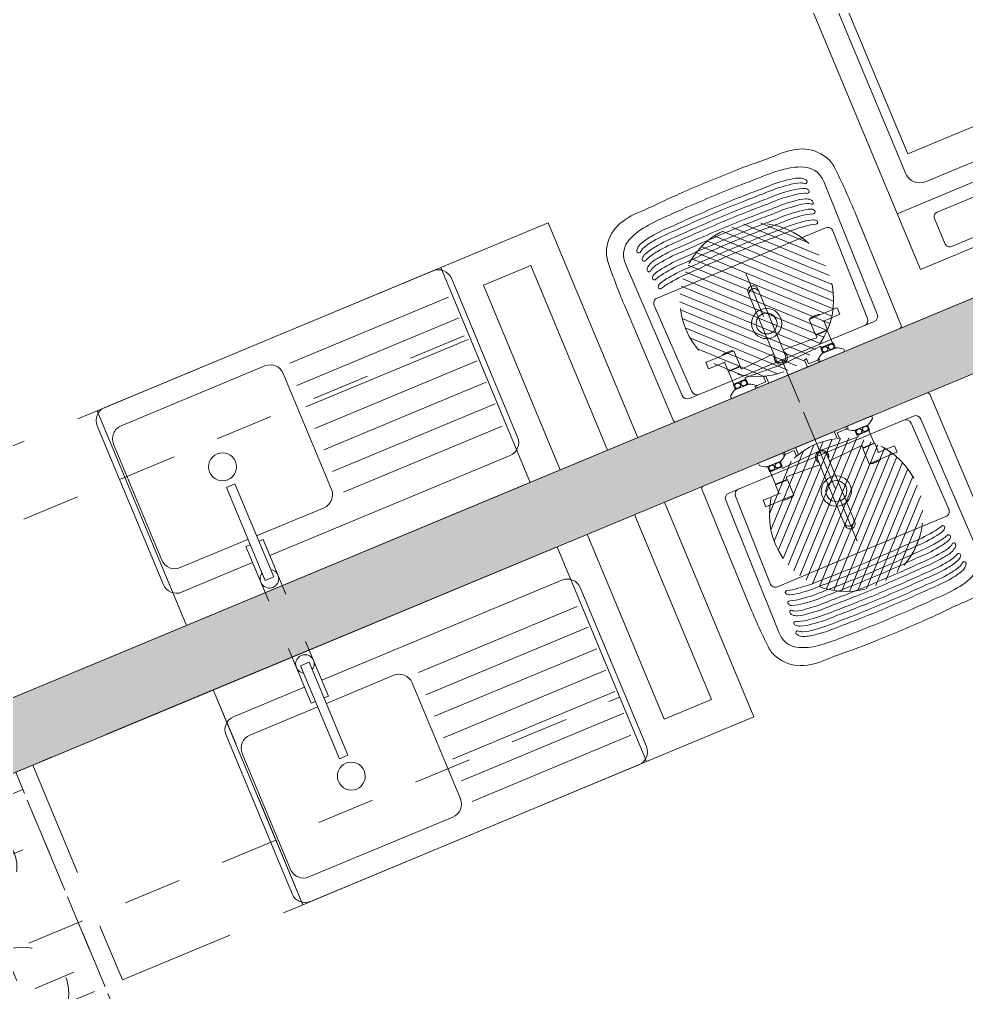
# Model space of a CAD drawing. Header units: millimetres. Extents: x 2471 to 2909, y 1327 to 1568.
# Drawn here: x 2667.12 to 2669.155, y 1420.915 to 1423.006 of the extents above; entities that cross this region are included whole.
import ezdxf

# ---------------------------------------------------------------- set-up
doc = ezdxf.new("R2010")
doc.units = ezdxf.units.MM
doc.set_wipeout_variables(frame=1)
for name, pattern in [('DASHDOT', [1, 0.5, -0.25, 0, -0.25]), ('HIDDEN', [0.375, 0.25, -0.125]), ('HIDDEN2', [0.1875, 0.125, -0.0625])]:
    doc.linetypes.add(name, pattern=pattern)
doc.layers.get('0').update_dxf_attribs({"color": 251, "lineweight": 9})
for name, color, linetype, lineweight in [('A-COCINAS-LAV', 251, 'Continuous', 13), ('A-EST HATCH', 251, 'Continuous', 13), ('A-EST PLACAS', 251, 'Continuous', 13), ('A-HATCH', 251, 'Continuous', 13), ('A-MURO BAJO', 251, 'Continuous', 13), ('A-MUROS', 251, 'Continuous', 13), ('A-PROYECCIONES', 251, 'HIDDEN', 13), ('DLP_MURO ALTO', 251, 'Continuous', 13), ('DLP_VERDE', 251, 'Continuous', 13)]:
    doc.layers.add(name, color=color, linetype=linetype, lineweight=lineweight)

# ---------------------------------------------------------------- blocks, each defined once
blk = doc.blocks.new('A$C9cc34060')
at = {"layer": 'A-EST HATCH'}
h = blk.add_hatch(color=256, dxfattribs=at)
h.dxf.hatch_style = 1
h.paths.add_polyline_path([(39.55, 0.0604), (39.55, 6.1254), (38.05, 6.1254), (38.05, 5.3754), (37.9, 5.3754), (37.9, 6.3253), (39.7, 6.3253), (39.7, 5.4503), (41.2, 5.4503), (41.2, 5.9504), (41.35, 5.9504), (41.35, 5.2503), (39.7, 5.2503), (39.7, 0.0604)])
h.paths.add_polyline_path([(18.45, 10.1253), (20.05, 10.1253), (20.05, 13.2253), (18.85, 13.2253), (18.85, 13.3753), (20.2, 13.3753), (20.2, 9.9753), (18.45, 9.9753)])
h.paths.add_polyline_path([(17.65, 13.3753), (17.5, 13.3753), (17.5, 9.9753), (17.65, 9.9753)])
h.paths.add_polyline_path([(12.15, 13.8503), (11.85, 13.8503), (11.85, 13.7003), (12, 13.7003), (12, 10.6253), (12.15, 10.6253)])
h.paths.add_polyline_path([(15.1, 13.2253), (15.1, 10.1253), (16.7, 10.1253), (16.7, 9.9753), (14.95, 9.9753), (14.95, 13.3753), (16.3, 13.3753), (16.3, 13.2253)])
h.paths.add_polyline_path([(5.85, 13.7003), (5.25, 13.7003), (5.25, 13.8504), (6, 13.8504), (6, 10.4504), (4.85, 10.4504), (4.85, 10.6004), (5.85, 10.6004)])
h.paths.add_polyline_path([(4.05, 13.8504), (4.05, 10.4504), (3.9, 10.4504), (3.9, 13.8504)])
h.paths.add_polyline_path([(3.1, 10.6004), (1.5, 10.6004), (1.5, 13.7003), (2.7, 13.7003), (2.7, 13.8504), (1.35, 13.8504), (1.35, 10.4504), (3.1, 10.4504)])
h.paths.add_polyline_path([(5.85, 0.1503), (5.25, 0.1503), (5.25, 0.0004), (6, 0.0004), (6, 3.4004), (4.85, 3.4004), (4.85, 3.2504), (5.85, 3.2504)])
h.paths.add_polyline_path([(4.05, 0.0004), (4.05, 3.4004), (3.9, 3.4004), (3.9, 0.0004)])
h.paths.add_polyline_path([(3.1, 3.2504), (1.5, 3.2504), (1.5, 0.1503), (2.7, 0.1503), (2.7, 0.0004), (1.35, 0.0004), (1.35, 3.4004), (3.1, 3.4004)])
h.paths.add_polyline_path([(8.7, 3.5003), (8.85, 3.5003), (8.85, 0.1504), (9, 0.1504), (9, 0.0004), (8.7, 0.0004)])
h.paths.add_polyline_path([(18.45, 3.7254), (20.05, 3.7254), (20.05, 0.6254), (18.85, 0.6254), (18.85, 0.4754), (20.2, 0.4754), (20.2, 3.8754), (18.45, 3.8754)])
h.paths.add_polyline_path([(17.65, 0.4754), (17.5, 0.4754), (17.5, 3.8754), (17.65, 3.8754)])
h.paths.add_polyline_path([(12.15, 0.0004), (11.85, 0.0004), (11.85, 0.1503), (12, 0.1503), (12, 3.2254), (12.15, 3.2254)])
h.paths.add_polyline_path([(15.1, 0.6254), (15.1, 3.7254), (16.7, 3.7254), (16.7, 3.8754), (14.95, 3.8754), (14.95, 0.4754), (16.3, 0.4754), (16.3, 0.6254)])
h.paths.add_polyline_path([(31.6, 10.1253), (30, 10.1253), (30, 13.2253), (31.2, 13.2253), (31.2, 13.3753), (29.85, 13.3753), (29.85, 9.9753), (31.6, 9.9753)])
h.paths.add_polyline_path([(32.4, 13.3753), (32.55, 13.3753), (32.55, 9.9753), (32.4, 9.9753)])
h.paths.add_polyline_path([(38.2, 13.8503), (38.2, 13.7003), (38.05, 13.7003), (38.05, 10.6253), (37.9, 10.6253), (37.9, 13.8503)])
h.paths.add_polyline_path([(34.95, 13.2253), (34.95, 10.1253), (33.35, 10.1253), (33.35, 9.9753), (35.1, 9.9753), (35.1, 13.3753), (33.75, 13.3753), (33.75, 13.2253)])
h.paths.add_polyline_path([(39.7, 8.6004), (41.35, 8.6004), (41.35, 7.9004), (41.2, 7.9004), (41.2, 8.4004), (39.7, 8.4004), (39.7, 7.5253), (37.9, 7.5253), (37.9, 8.4753), (38.05, 8.4753), (38.05, 7.7253), (39.55, 7.7253), (39.55, 13.7903), (39.7, 13.7903)])
h.paths.add_polyline_path([(44.2, 13.7003), (44.8, 13.7003), (44.8, 13.8504), (44.05, 13.8504), (44.05, 10.4504), (45.2, 10.4504), (45.2, 10.6004), (44.2, 10.6004)])
h.paths.add_polyline_path([(46, 13.8504), (46, 10.4504), (46.15, 10.4504), (46.15, 13.8504)])
h.paths.add_polyline_path([(46.95, 10.6004), (48.55, 10.6004), (48.55, 13.7003), (47.35, 13.7003), (47.35, 13.8504), (48.7, 13.8504), (48.7, 10.4504), (46.95, 10.4504)])
h.paths.add_polyline_path([(46, 0.0004), (46, 3.4004), (46.15, 3.4004), (46.15, 0.0004)])
h.paths.add_polyline_path([(46.95, 3.2504), (48.55, 3.2504), (48.55, 0.1503), (47.35, 0.1503), (47.35, 0.0004), (48.7, 0.0004), (48.7, 3.4004), (46.95, 3.4004)])
h.paths.add_polyline_path([(41.35, 3.5003), (41.2, 3.5003), (41.2, 0.1504), (41.05, 0.1504), (41.05, 0.0004), (41.35, 0.0004)])
h.paths.add_polyline_path([(31.6, 3.7254), (30, 3.7254), (30, 0.6254), (31.2, 0.6254), (31.2, 0.4754), (29.85, 0.4754), (29.85, 3.8754), (31.6, 3.8754)])
h.paths.add_polyline_path([(32.4, 0.4754), (32.55, 0.4754), (32.55, 3.8754), (32.4, 3.8754)])
h.paths.add_polyline_path([(37.9, 0.0004), (38.2, 0.0004), (38.2, 0.1504), (38.05, 0.1503), (38.05, 3.2254), (37.9, 3.2254)])
h.paths.add_polyline_path([(34.95, 0.6254), (34.95, 3.7254), (33.35, 3.7254), (33.35, 3.8754), (35.1, 3.8754), (35.1, 0.4754), (33.75, 0.4754), (33.75, 0.6254)])
h.paths.add_polyline_path([(10.35, 6.3253), (12.15, 6.3253), (12.15, 5.3754), (12, 5.3754), (12, 6.1254), (10.5, 6.1254), (10.5, 0.0604), (10.35, 0.0604), (10.35, 5.2503), (8.7, 5.2503), (8.7, 5.9504), (8.85, 5.9504), (8.85, 5.4503), (10.35, 5.4503)])
h.paths.add_polyline_path([(44.05, 0.0004), (44.05, 3.4004), (45.2, 3.4004), (45.2, 3.2504), (44.2, 3.2504), (44.2, 0.1503), (44.8, 0.1503), (44.8, 0.0004)])
h.paths.add_polyline_path([(46.9532, 8.3504), (47.1, 8.3504), (47.1, 9.5504), (44.95, 9.5504), (44.95, 9.4004), (45.4, 9.4004), (45.4, 7.8004), (45.6, 7.8004), (45.6, 9.4004), (46.95, 9.4004), (46.95, 8.3504)], flags=17)
h.paths.add_polyline_path([(46.9532, 5.5004), (47.1, 5.5004), (47.1, 4.3004), (44.95, 4.3004), (44.95, 4.4504), (45.4, 4.4504), (45.4, 6.0504), (45.6, 6.0504), (45.6, 4.4504), (46.95, 4.4504), (46.95, 5.5004)], flags=17)
h.paths.add_polyline_path([(41.1999, 7.0004), (44.05, 7.0004), (44.05, 9.5504), (44.2, 9.5504), (44.2, 7.0003), (46.95, 7.0004), (46.95, 7.6003), (47.1, 7.6003), (47.1, 7.0004), (49.85, 7.0004), (49.85, 11.0504), (50.05, 11.0504), (50.05, 2.8003), (49.85, 2.8003), (49.85, 6.8504), (47.1, 6.8504), (47.1, 6.2504), (46.95, 6.2504), (46.95, 6.8504), (44.2, 6.8504), (44.2, 4.3004), (44.05, 4.3004), (44.05, 6.8504), (41.1999, 6.8504)])
h.paths.add_polyline_path([(26, 1.0254), (23.35, 1.0254), (23.35, 3.6754), (25.7, 3.6754), (25.7, 4.2254), (26, 4.2254), (26, 4.3754), (25.55, 4.3754), (25.55, 3.8254), (23.35, 3.8254), (23.35, 6.1754), (24.55, 6.1754), (24.55, 6.3254), (23.2, 6.3254), (23.2, 0.8754), (26, 0.8754)])
h.paths.add_polyline_path([(41.35, 13.8504), (41.35, 10.3504), (41.2, 10.3504), (41.2, 13.7003), (41.05, 13.7003), (41.05, 13.8503)])
h.paths.add_polyline_path([(10.35, 13.7903), (10.35, 8.6004), (8.7, 8.6004), (8.7, 7.9003), (8.85, 7.9003), (8.85, 8.4004), (10.35, 8.4004), (10.35, 7.5253), (12.15, 7.5253), (12.15, 8.4753), (12, 8.4753), (12, 7.7253), (10.5, 7.7253), (10.5, 13.7903)])
h.paths.add_polyline_path([(2.95, 7.0003), (0.15, 7.0004), (0.15, 11.0504), (0, 11.0504), (0, 2.8004), (0.15, 2.8004), (0.15, 6.8504), (2.95, 6.8504), (2.95, 6.2504), (3.1, 6.2504), (3.1, 6.8504), (5.85, 6.8504), (5.85, 4.3004), (6, 4.3004), (6, 6.8504), (8.8501, 6.8504), (8.8501, 7.0003), (6, 7.0003), (6, 9.5503), (5.85, 9.5503), (5.85, 7.0003), (3.1, 7.0003), (3.1, 7.6004), (2.95, 7.6004)])
h.paths.add_polyline_path([(8.7, 13.8503), (9, 13.8503), (9, 13.7003), (8.85, 13.7003), (8.85, 10.3504), (8.7, 10.3504)])
h.paths.add_polyline_path([(3.0968, 8.3504), (2.95, 8.3504), (2.95, 9.5503), (5.1, 9.5503), (5.1, 9.4003), (4.65, 9.4003), (4.65, 7.8003), (4.45, 7.8003), (4.45, 9.4003), (3.1, 9.4003), (3.1, 8.3504)], flags=17)
h.paths.add_polyline_path([(3.0968, 5.5004), (2.95, 5.5004), (2.95, 4.3004), (5.1, 4.3004), (5.1, 4.4504), (4.65, 4.4503), (4.65, 6.0503), (4.45, 6.0503), (4.45, 4.4503), (3.1, 4.4504), (3.1, 5.5004)], flags=17)
h.paths.add_polyline_path([(23.35, 7.5254), (23.2, 7.5254), (23.2, 11.2253), (23.35, 11.2253)])
h.paths.add_polyline_path([(29, 4.7754), (29, 4.9254), (27.2, 4.9254), (27.2, 6.1754), (29.75, 6.1754), (29.75, 4.7754), (29.9, 4.7754), (29.9, 6.1754), (33.25, 6.1754), (33.25, 4.7754), (33.45, 4.7754), (33.45, 6.1754), (37, 6.1754), (37, 6.3253), (27, 6.3254), (27, 4.7754)])
h.paths.add_polyline_path([(27, 4.7504), (27, 0.4754), (27.85, 0.4754), (27.85, 0.6254), (27.15, 0.6254), (27.15, 4.7504)])
h.paths.add_polyline_path([(21.05, 4.7754), (21.05, 4.9254), (22.85, 4.9254), (22.85, 6.1754), (20.3, 6.1754), (20.3, 4.7754), (20.15, 4.7754), (20.15, 6.1754), (16.8, 6.1754), (16.8, 4.7754), (16.6, 4.7754), (16.6, 6.1754), (13.05, 6.1754), (13.05, 6.3253), (23.05, 6.3253), (23.05, 4.7754)])
h.paths.add_polyline_path([(23.05, 4.7504), (23.05, 0.4754), (22.2, 0.4754), (22.2, 0.6254), (22.9, 0.6254), (22.9, 4.7504)])
h.paths.add_polyline_path([(22.875, 8.9253), (22.45, 8.9253), (22.45, 7.5254), (13.05, 7.5253), (13.05, 7.6753), (16.6, 7.6753), (16.6, 9.0753), (16.8, 9.0753), (16.8, 7.6753), (19.7, 7.6753), (19.7, 9.0753), (19.85, 9.0753), (19.85, 7.6753), (22.25, 7.6753), (22.25, 8.9253), (20.6, 8.9253), (20.6, 9.0753), (22.875, 9.0753)])
h.paths.add_polyline_path([(22.9, 13.2253), (22.2, 13.2253), (22.2, 13.3753), (23.05, 13.3753), (23.05, 7.5254), (22.9, 7.5254)])
h.paths.add_polyline_path([(27.15, 7.5254), (25.15, 7.5254), (25.15, 7.6754), (27, 7.6754), (27, 11.0754), (25.15, 11.0754), (25.15, 11.2253), (27, 11.2253), (27, 13.3753), (27.85, 13.3753), (27.85, 13.2253), (27.15, 13.2253)])
h.paths.add_polyline_path([(27.175, 9.0753), (29.45, 9.0753), (29.45, 8.9253), (27.8, 8.9254), (27.8, 7.6753), (30.2, 7.6753), (30.2, 9.0753), (30.35, 9.0753), (30.35, 7.6753), (33.25, 7.6753), (33.25, 9.0753), (33.45, 9.0753), (33.45, 7.6753), (37, 7.6753), (37, 7.5253), (27.6, 7.5254), (27.6, 8.9254), (27.175, 8.9254)])
at = {"layer": 'A-EST PLACAS'}
blk.add_lwpolyline([(10.35, 6.3253), (12.15, 6.3253), (12.15, 5.3754), (12, 5.3754), (12, 6.1254), (10.5, 6.1254), (10.5, 0.0604), (10.35, 0.0604), (10.35, 5.2503), (8.7, 5.2503), (8.7, 5.9504), (8.85, 5.9504), (8.85, 5.4503), (10.35, 5.4503)], close=True, dxfattribs=at)
blk = doc.blocks.new('MEZCLADORA-P')
at = {"color": 251, "linetype": 'DASHDOT', "ltscale": 0.07}
blk.add_line((0, 0.2633), (0, -0.2869), dxfattribs=at)
at = {"color": 7}
for p, q in [((-0.1318, 0), (-0.0713, 0)), ((-0.0713, 0), (-0.0713, -0.0048)), ((0.0714, 0), (0.1319, 0)), ((0.1319, 0), (0.1319, -0.0048)), ((-0.1318, 0), (-0.1318, -0.0048)), ((-0.1178, -0.0145), (-0.0853, -0.0145)), ((0.0714, 0), (0.0714, -0.0048)), ((0.0854, -0.0145), (0.1179, -0.0145)), ((-0.0875, -0.0265), (-0.1157, -0.0265)), ((-0.1141, -0.0265), (-0.1146, -0.027)), ((-0.0886, -0.027), (-0.1146, -0.027)), ((-0.1146, -0.027), (-0.1146, -0.056)), ((-0.0891, -0.0265), (-0.0886, -0.027)), ((-0.0886, -0.027), (-0.0886, -0.0285)), ((-0.0865, -0.0305), (-0.0015, -0.0262)), ((-0.011, -0.0405), (-0.011, -0.0805)), ((0.086, -0.0304), (0.0015, -0.0262)), ((0.011, -0.0805), (0.011, -0.0405)), ((0.1157, -0.0265), (0.0875, -0.0265)), ((0.0886, -0.0265), (0.0881, -0.027)), ((0.1151, -0.027), (0.0881, -0.027)), ((0.0881, -0.0285), (0.0881, -0.027)), ((0.0926, -0.0379), (0.0926, -0.0379)), ((0.1146, -0.0265), (0.1151, -0.027)), ((0.1151, -0.056), (0.1151, -0.027)), ((-0.0876, -0.057), (-0.1156, -0.057)), ((-0.1156, -0.057), (-0.1156, -0.078)), ((-0.1146, -0.056), (-0.0886, -0.056)), ((-0.1141, -0.0565), (-0.1146, -0.056)), ((-0.0891, -0.0565), (-0.1141, -0.0565)), ((-0.0891, -0.0565), (-0.0886, -0.056)), ((-0.0886, -0.0525), (-0.0886, -0.056)), ((-0.0876, -0.057), (-0.0876, -0.093)), ((-0.0865, -0.0505), (-0.011, -0.0543)), ((0.086, -0.0506), (0.011, -0.0543)), ((0.1156, -0.057), (0.0876, -0.057)), ((0.0876, -0.057), (0.0876, -0.093)), ((0.0881, -0.056), (0.0881, -0.0525)), ((0.0881, -0.056), (0.1151, -0.056)), ((0.0886, -0.0565), (0.0881, -0.056)), ((0.1146, -0.0565), (0.0886, -0.0565)), ((0.0896, -0.0565), (0.0896, -0.057)), ((0.1136, -0.0565), (0.1136, -0.057)), ((0.1146, -0.0565), (0.1151, -0.056)), ((0.1156, -0.057), (0.1156, -0.078)), ((-0.1526, -0.078), (-0.1501, -0.078)), ((-0.1526, -0.093), (-0.1526, -0.078)), ((-0.1242, -0.078), (-0.1501, -0.078)), ((-0.1129, -0.078), (-0.1242, -0.078)), ((-0.011, -0.0805), (-0.011, -0.1514)), ((0.011, -0.0805), (0.011, -0.1514)), ((0.1242, -0.078), (0.1129, -0.078)), ((0.1501, -0.078), (0.1242, -0.078)), ((0.1501, -0.078), (0.1526, -0.078)), ((0.1526, -0.093), (0.1526, -0.078)), ((-0.1501, -0.093), (-0.1526, -0.093)), ((-0.1501, -0.093), (-0.1242, -0.093)), ((-0.1242, -0.093), (-0.1129, -0.093)), ((-0.1137, -0.093), (-0.1137, -0.0932)), ((-0.0876, -0.093), (-0.1129, -0.093)), ((-0.1031, -0.0954), (-0.1001, -0.0954)), ((-0.0895, -0.093), (-0.0895, -0.0932)), ((0.1129, -0.093), (0.0876, -0.093)), ((0.0895, -0.093), (0.0895, -0.0932)), ((0.1001, -0.0954), (0.1031, -0.0954)), ((0.1129, -0.093), (0.1242, -0.093)), ((0.1137, -0.093), (0.1137, -0.0932)), ((0.1242, -0.093), (0.1501, -0.093)), ((0.1526, -0.093), (0.1501, -0.093)), ((-0.011, -0.1514), (-0.011, -0.1885)), ((0.011, -0.1885), (0.011, -0.1514)), ((-0.011, -0.1885), (-0.011, -0.1905)), ((-0.011, -0.1969), (-0.011, -0.1905)), ((0.011, -0.1885), (0.011, -0.1905)), ((0.011, -0.1969), (0.011, -0.1905))]:
    blk.add_line(p, q, dxfattribs=at)
for centre, radius, start, end in [((-0.1303, -0.0048), 0.0015, 180, 228.4626), ((-0.0982, 0.0315), 0.05, 228.4626, 246.8453), ((-0.1083, -0.0205), 0.0095, 140.8333, 144.6655), ((-0.0948, -0.0205), 0.0095, 35.3345, 39.1667), ((-0.105, 0.0315), 0.05, 293.1547, 311.5374), ((-0.0728, -0.0048), 0.0015, 311.5374, 0), ((0.0729, -0.0048), 0.0015, 180, 228.4626), ((0.105, 0.0315), 0.05, 228.4626, 246.8453), ((0.0949, -0.0205), 0.0095, 140.8333, 144.6655), ((0.1084, -0.0205), 0.0095, 35.3345, 39.1667), ((0.0982, 0.0315), 0.05, 293.1547, 311.5374), ((0.1304, -0.0048), 0.0015, 311.5374, 0), ((-0.1083, -0.0205), 0.0095, 215.3345, 219.1667), ((-0.0948, -0.0205), 0.0095, 320.8333, 324.6655), ((0, -0.0405), 0.0143, 320.0451, 219.9549), ((0, -0.0405), 0.0143, 320.5275, 219.4725), ((0, -0.0405), 0.014, 321.7868, 218.2132), ((0, -0.0405), 0.011, 0, 180), ((0.0949, -0.0205), 0.0095, 215.3345, 219.1667), ((0.1084, -0.0205), 0.0095, 320.8333, 324.6655), ((-0.1127, -0.0932), 0.001, 180, 255.7593), ((-0.1031, -0.0554), 0.04, 255.7593, 270), ((-0.1001, -0.0554), 0.04, 270, 284.2407), ((-0.0905, -0.0932), 0.001, 284.2407, 0), ((0.0905, -0.0932), 0.001, 180, 255.7593), ((0.1001, -0.0554), 0.04, 255.7593, 270), ((0.1031, -0.0554), 0.04, 270, 284.2407), ((0.1127, -0.0932), 0.001, 284.2407, 0)]:
    blk.add_arc(centre, radius, start, end, dxfattribs=at)
for centre, major_axis, ratio, start_param, end_param in [((-0.0016, -0.0243), (0.00195, 0.00019), 0.977728, 4.694416, 4.711947), ((0.0016, -0.0243), (0.00197, -0.00016), 0.989596, 4.695691, 4.715329), ((0, -0.1905), (-0.011, 0), 0.927184, 0, 3.141593), ((0, -0.1905), (0.011, 0), 0.927184, 3.141593, 6.283185)]:
    blk.add_ellipse(centre, major_axis=major_axis, ratio=ratio, start_param=start_param, end_param=end_param, dxfattribs=at)
for points, knots in [([(-0.1161, -0.026), (-0.1161, -0.026), (-0.1161, -0.0259), (-0.1161, -0.0257), (-0.1161, -0.0255), (-0.1161, -0.0251), (-0.1161, -0.0248), (-0.1161, -0.0244), (-0.1161, -0.0242), (-0.1161, -0.0237), (-0.1161, -0.0234), (-0.1161, -0.0228), (-0.1161, -0.0223), (-0.1161, -0.0214), (-0.1161, -0.0209), (-0.1161, -0.0201), (-0.1161, -0.0196), (-0.1161, -0.0187), (-0.1161, -0.0182), (-0.1161, -0.0176), (-0.1161, -0.0173), (-0.1161, -0.0168), (-0.1161, -0.0166), (-0.1161, -0.0162), (-0.1161, -0.0159), (-0.1161, -0.0155), (-0.1161, -0.0153), (-0.1161, -0.0151), (-0.1161, -0.015), (-0.1161, -0.015)], [1.912506, 1.912506, 1.912506, 1.912506, 2.09167, 2.09167, 2.270834, 2.270834, 2.409757, 2.409757, 2.503909, 2.503909, 2.59806, 2.59806, 2.741232, 2.741232, 2.868759, 2.868759, 2.996286, 2.996286, 3.139457, 3.139457, 3.233609, 3.233609, 3.32776, 3.32776, 3.466683, 3.466683, 3.645847, 3.645847, 3.825012, 3.825012, 3.825012, 3.825012]), ([(-0.1088, -0.026), (-0.1083, -0.026), (-0.1078, -0.0259), (-0.1067, -0.0257), (-0.1061, -0.0255), (-0.1053, -0.0251), (-0.1049, -0.0248), (-0.1043, -0.0244), (-0.1041, -0.0242), (-0.1036, -0.0237), (-0.1034, -0.0234), (-0.103, -0.0228), (-0.1028, -0.0223), (-0.1026, -0.0214), (-0.1025, -0.0209), (-0.1025, -0.0201), (-0.1026, -0.0196), (-0.1028, -0.0187), (-0.103, -0.0182), (-0.1034, -0.0176), (-0.1036, -0.0173), (-0.1041, -0.0168), (-0.1043, -0.0166), (-0.1049, -0.0162), (-0.1053, -0.0159), (-0.1061, -0.0155), (-0.1067, -0.0153), (-0.1078, -0.0151), (-0.1083, -0.015), (-0.1088, -0.015), (-0.1094, -0.015), (-0.1099, -0.0151), (-0.111, -0.0153), (-0.1116, -0.0155), (-0.1124, -0.0159), (-0.1128, -0.0162), (-0.1134, -0.0166), (-0.1136, -0.0168), (-0.1141, -0.0173), (-0.1143, -0.0176), (-0.1147, -0.0182), (-0.1149, -0.0187), (-0.1151, -0.0196), (-0.1152, -0.0201), (-0.1152, -0.0209), (-0.1151, -0.0214), (-0.1149, -0.0223), (-0.1147, -0.0228), (-0.1143, -0.0234), (-0.1141, -0.0237), (-0.1136, -0.0242), (-0.1134, -0.0244), (-0.1128, -0.0248), (-0.1124, -0.0251), (-0.1116, -0.0255), (-0.111, -0.0257), (-0.1099, -0.0259), (-0.1094, -0.026), (-0.1088, -0.026)], [1.912506, 1.912506, 1.912506, 1.912506, 2.09167, 2.09167, 2.270834, 2.270834, 2.409757, 2.409757, 2.503909, 2.503909, 2.59806, 2.59806, 2.741232, 2.741232, 2.868759, 2.868759, 2.996286, 2.996286, 3.139457, 3.139457, 3.233609, 3.233609, 3.32776, 3.32776, 3.466683, 3.466683, 3.645847, 3.645847, 3.825012, 3.825012, 3.825012, 4.004176, 4.004176, 4.18334, 4.18334, 4.322263, 4.322263, 4.416415, 4.416415, 4.510566, 4.510566, 4.653737, 4.653737, 4.781264, 4.781264, 4.908792, 4.908792, 5.051963, 5.051963, 5.146114, 5.146114, 5.240266, 5.240266, 5.379189, 5.379189, 5.558353, 5.558353, 5.737517, 5.737517, 5.737517, 5.737517]), ([(-0.0944, -0.026), (-0.0938, -0.026), (-0.0933, -0.0259), (-0.0922, -0.0257), (-0.0916, -0.0255), (-0.0908, -0.0251), (-0.0904, -0.0248), (-0.0898, -0.0244), (-0.0896, -0.0242), (-0.0891, -0.0237), (-0.0889, -0.0234), (-0.0885, -0.0228), (-0.0883, -0.0223), (-0.0881, -0.0214), (-0.088, -0.0209), (-0.088, -0.0201), (-0.0881, -0.0196), (-0.0883, -0.0187), (-0.0885, -0.0182), (-0.0889, -0.0176), (-0.0891, -0.0173), (-0.0896, -0.0168), (-0.0898, -0.0166), (-0.0904, -0.0162), (-0.0908, -0.0159), (-0.0916, -0.0155), (-0.0922, -0.0153), (-0.0933, -0.0151), (-0.0938, -0.015), (-0.0944, -0.015), (-0.0949, -0.015), (-0.0954, -0.0151), (-0.0965, -0.0153), (-0.0971, -0.0155), (-0.0979, -0.0159), (-0.0983, -0.0162), (-0.0989, -0.0166), (-0.0991, -0.0168), (-0.0996, -0.0173), (-0.0998, -0.0176), (-0.1002, -0.0182), (-0.1004, -0.0187), (-0.1006, -0.0196), (-0.1007, -0.0201), (-0.1007, -0.0209), (-0.1006, -0.0214), (-0.1004, -0.0223), (-0.1002, -0.0228), (-0.0998, -0.0234), (-0.0996, -0.0237), (-0.0991, -0.0242), (-0.0989, -0.0244), (-0.0983, -0.0248), (-0.0979, -0.0251), (-0.0971, -0.0255), (-0.0965, -0.0257), (-0.0954, -0.0259), (-0.0949, -0.026), (-0.0944, -0.026)], [-1.912506, -1.912506, -1.912506, -1.912506, -1.733342, -1.733342, -1.554177, -1.554177, -1.415254, -1.415254, -1.321103, -1.321103, -1.226951, -1.226951, -1.08378, -1.08378, -0.956253, -0.956253, -0.828726, -0.828726, -0.685555, -0.685555, -0.591403, -0.591403, -0.497251, -0.497251, -0.358328, -0.358328, -0.179164, -0.179164, 0, 0, 0, 0.179164, 0.179164, 0.358328, 0.358328, 0.497251, 0.497251, 0.591403, 0.591403, 0.685555, 0.685555, 0.828726, 0.828726, 0.956253, 0.956253, 1.08378, 1.08378, 1.226951, 1.226951, 1.321103, 1.321103, 1.415254, 1.415254, 1.554177, 1.554177, 1.733342, 1.733342, 1.912506, 1.912506, 1.912506, 1.912506]), ([(-0.0871, -0.015), (-0.0871, -0.015), (-0.0871, -0.0151), (-0.0871, -0.0153), (-0.0871, -0.0155), (-0.0871, -0.0159), (-0.0871, -0.0162), (-0.0871, -0.0166), (-0.0871, -0.0168), (-0.0871, -0.0173), (-0.0871, -0.0176), (-0.0871, -0.0182), (-0.0871, -0.0187), (-0.0871, -0.0196), (-0.0871, -0.0201), (-0.0871, -0.0209), (-0.0871, -0.0214), (-0.0871, -0.0223), (-0.0871, -0.0228), (-0.0871, -0.0234), (-0.0871, -0.0237), (-0.0871, -0.0242), (-0.0871, -0.0244), (-0.0871, -0.0248), (-0.0871, -0.0251), (-0.0871, -0.0255), (-0.0871, -0.0257), (-0.0871, -0.0259), (-0.0871, -0.026), (-0.0871, -0.026)], [0, 0, 0, 0, 0.179164, 0.179164, 0.358328, 0.358328, 0.497251, 0.497251, 0.591403, 0.591403, 0.685555, 0.685555, 0.828726, 0.828726, 0.956253, 0.956253, 1.08378, 1.08378, 1.226951, 1.226951, 1.321103, 1.321103, 1.415254, 1.415254, 1.554177, 1.554177, 1.733342, 1.733342, 1.912506, 1.912506, 1.912506, 1.912506]), ([(0.0871, -0.026), (0.0871, -0.026), (0.0871, -0.0259), (0.0871, -0.0257), (0.0871, -0.0255), (0.0871, -0.0251), (0.0871, -0.0248), (0.0871, -0.0244), (0.0871, -0.0242), (0.0871, -0.0237), (0.0871, -0.0234), (0.0871, -0.0228), (0.0871, -0.0223), (0.0871, -0.0214), (0.0871, -0.0209), (0.0871, -0.0201), (0.0871, -0.0196), (0.0871, -0.0187), (0.0871, -0.0182), (0.0871, -0.0176), (0.0871, -0.0173), (0.0871, -0.0168), (0.0871, -0.0166), (0.0871, -0.0162), (0.0871, -0.0159), (0.0871, -0.0155), (0.0871, -0.0153), (0.0871, -0.0151), (0.0871, -0.015), (0.0871, -0.015)], [1.912506, 1.912506, 1.912506, 1.912506, 2.09167, 2.09167, 2.270834, 2.270834, 2.409757, 2.409757, 2.503909, 2.503909, 2.59806, 2.59806, 2.741232, 2.741232, 2.868759, 2.868759, 2.996286, 2.996286, 3.139457, 3.139457, 3.233609, 3.233609, 3.32776, 3.32776, 3.466683, 3.466683, 3.645847, 3.645847, 3.825012, 3.825012, 3.825012, 3.825012]), ([(0.0944, -0.026), (0.0949, -0.026), (0.0954, -0.0259), (0.0965, -0.0257), (0.0971, -0.0255), (0.0979, -0.0251), (0.0983, -0.0248), (0.0989, -0.0244), (0.0991, -0.0242), (0.0996, -0.0237), (0.0998, -0.0234), (0.1002, -0.0228), (0.1004, -0.0223), (0.1006, -0.0214), (0.1007, -0.0209), (0.1007, -0.0201), (0.1006, -0.0196), (0.1004, -0.0187), (0.1002, -0.0182), (0.0998, -0.0176), (0.0996, -0.0173), (0.0991, -0.0168), (0.0989, -0.0166), (0.0983, -0.0162), (0.0979, -0.0159), (0.0971, -0.0155), (0.0965, -0.0153), (0.0954, -0.0151), (0.0949, -0.015), (0.0944, -0.015), (0.0938, -0.015), (0.0933, -0.0151), (0.0922, -0.0153), (0.0916, -0.0155), (0.0908, -0.0159), (0.0904, -0.0162), (0.0898, -0.0166), (0.0896, -0.0168), (0.0891, -0.0173), (0.0889, -0.0176), (0.0885, -0.0182), (0.0883, -0.0187), (0.0881, -0.0196), (0.088, -0.0201), (0.088, -0.0209), (0.0881, -0.0214), (0.0883, -0.0223), (0.0885, -0.0228), (0.0889, -0.0234), (0.0891, -0.0237), (0.0896, -0.0242), (0.0898, -0.0244), (0.0904, -0.0248), (0.0908, -0.0251), (0.0916, -0.0255), (0.0922, -0.0257), (0.0933, -0.0259), (0.0938, -0.026), (0.0944, -0.026)], [1.912506, 1.912506, 1.912506, 1.912506, 2.09167, 2.09167, 2.270834, 2.270834, 2.409757, 2.409757, 2.503909, 2.503909, 2.59806, 2.59806, 2.741232, 2.741232, 2.868759, 2.868759, 2.996286, 2.996286, 3.139457, 3.139457, 3.233609, 3.233609, 3.32776, 3.32776, 3.466683, 3.466683, 3.645847, 3.645847, 3.825012, 3.825012, 3.825012, 4.004176, 4.004176, 4.18334, 4.18334, 4.322263, 4.322263, 4.416415, 4.416415, 4.510566, 4.510566, 4.653737, 4.653737, 4.781264, 4.781264, 4.908792, 4.908792, 5.051963, 5.051963, 5.146114, 5.146114, 5.240266, 5.240266, 5.379189, 5.379189, 5.558353, 5.558353, 5.737517, 5.737517, 5.737517, 5.737517]), ([(0.1088, -0.026), (0.1094, -0.026), (0.1099, -0.0259), (0.111, -0.0257), (0.1116, -0.0255), (0.1124, -0.0251), (0.1128, -0.0248), (0.1134, -0.0244), (0.1136, -0.0242), (0.1141, -0.0237), (0.1143, -0.0234), (0.1147, -0.0228), (0.1149, -0.0223), (0.1151, -0.0214), (0.1152, -0.0209), (0.1152, -0.0201), (0.1151, -0.0196), (0.1149, -0.0187), (0.1147, -0.0182), (0.1143, -0.0176), (0.1141, -0.0173), (0.1136, -0.0168), (0.1134, -0.0166), (0.1128, -0.0162), (0.1124, -0.0159), (0.1116, -0.0155), (0.111, -0.0153), (0.1099, -0.0151), (0.1094, -0.015), (0.1088, -0.015), (0.1083, -0.015), (0.1078, -0.0151), (0.1067, -0.0153), (0.1061, -0.0155), (0.1053, -0.0159), (0.1049, -0.0162), (0.1043, -0.0166), (0.1041, -0.0168), (0.1036, -0.0173), (0.1034, -0.0176), (0.103, -0.0182), (0.1028, -0.0187), (0.1026, -0.0196), (0.1025, -0.0201), (0.1025, -0.0209), (0.1026, -0.0214), (0.1028, -0.0223), (0.103, -0.0228), (0.1034, -0.0234), (0.1036, -0.0237), (0.1041, -0.0242), (0.1043, -0.0244), (0.1049, -0.0248), (0.1053, -0.0251), (0.1061, -0.0255), (0.1067, -0.0257), (0.1078, -0.0259), (0.1083, -0.026), (0.1088, -0.026)], [-1.912506, -1.912506, -1.912506, -1.912506, -1.733342, -1.733342, -1.554177, -1.554177, -1.415254, -1.415254, -1.321103, -1.321103, -1.226951, -1.226951, -1.08378, -1.08378, -0.956253, -0.956253, -0.828726, -0.828726, -0.685555, -0.685555, -0.591403, -0.591403, -0.497251, -0.497251, -0.358328, -0.358328, -0.179164, -0.179164, 0, 0, 0, 0.179164, 0.179164, 0.358328, 0.358328, 0.497251, 0.497251, 0.591403, 0.591403, 0.685555, 0.685555, 0.828726, 0.828726, 0.956253, 0.956253, 1.08378, 1.08378, 1.226951, 1.226951, 1.321103, 1.321103, 1.415254, 1.415254, 1.554177, 1.554177, 1.733342, 1.733342, 1.912506, 1.912506, 1.912506, 1.912506]), ([(0.1161, -0.015), (0.1161, -0.015), (0.1161, -0.0151), (0.1161, -0.0153), (0.1161, -0.0155), (0.1161, -0.0159), (0.1161, -0.0162), (0.1161, -0.0166), (0.1161, -0.0168), (0.1161, -0.0173), (0.1161, -0.0176), (0.1161, -0.0182), (0.1161, -0.0187), (0.1161, -0.0196), (0.1161, -0.0201), (0.1161, -0.0209), (0.1161, -0.0214), (0.1161, -0.0223), (0.1161, -0.0228), (0.1161, -0.0234), (0.1161, -0.0237), (0.1161, -0.0242), (0.1161, -0.0244), (0.1161, -0.0248), (0.1161, -0.0251), (0.1161, -0.0255), (0.1161, -0.0257), (0.1161, -0.0259), (0.1161, -0.026), (0.1161, -0.026)], [0, 0, 0, 0, 0.179164, 0.179164, 0.358328, 0.358328, 0.497251, 0.497251, 0.591403, 0.591403, 0.685555, 0.685555, 0.828726, 0.828726, 0.956253, 0.956253, 1.08378, 1.08378, 1.226951, 1.226951, 1.321103, 1.321103, 1.415254, 1.415254, 1.554177, 1.554177, 1.733342, 1.733342, 1.912506, 1.912506, 1.912506, 1.912506]), ([(-0.0886, -0.0285), (-0.0886, -0.0287), (-0.0886, -0.0289), (-0.0884, -0.0293), (-0.0883, -0.0295), (-0.0881, -0.0299), (-0.0879, -0.03), (-0.0876, -0.0303), (-0.0874, -0.0303), (-0.0869, -0.0305), (-0.0867, -0.0305), (-0.0865, -0.0305)], [0.0014961, 0.0014961, 0.0014961, 0.0014961, 0.0628341, 0.0628341, 0.1278738, 0.1278738, 0.192655, 0.192655, 0.2586819, 0.2586819, 0.3211409, 0.3211409, 0.3211409, 0.3211409]), ([(0.0014, -0.0262), (0.0014, -0.0262), (0.0014, -0.0262), (0.0015, -0.0262), (0.0015, -0.0262), (0.0015, -0.0262)], [0, 0, 0, 0, 0.003858876, 0.003858876, 0.005459734, 0.005459734, 0.005459734, 0.005459734]), ([(0.086, -0.0305), (0.0862, -0.0305), (0.0864, -0.0304), (0.0869, -0.0303), (0.0871, -0.0302), (0.0874, -0.03), (0.0876, -0.0298), (0.0878, -0.0295), (0.0879, -0.0293), (0.0881, -0.0289), (0.0881, -0.0287), (0.0881, -0.0285)], [0.0009309, 0.0009309, 0.0009309, 0.0009309, 0.0631461, 0.0631461, 0.1284888, 0.1284888, 0.1937028, 0.1937028, 0.260157, 0.260157, 0.3196739, 0.3196739, 0.3196739, 0.3196739]), ([(-0.0865, -0.0505), (-0.0867, -0.0505), (-0.0869, -0.0505), (-0.0873, -0.0507), (-0.0875, -0.0507), (-0.0879, -0.051), (-0.0881, -0.0511), (-0.0883, -0.0515), (-0.0884, -0.0517), (-0.0886, -0.0521), (-0.0886, -0.0523), (-0.0886, -0.0525)], [0, 0, 0, 0, 0.0632739, 0.0632739, 0.1284986, 0.1284986, 0.1931331, 0.1931331, 0.2588948, 0.2588948, 0.322347, 0.322347, 0.322347, 0.322347]), ([(0.0881, -0.0525), (0.0881, -0.0523), (0.0881, -0.0521), (0.0879, -0.0517), (0.0878, -0.0515), (0.0876, -0.0512), (0.0874, -0.051), (0.0871, -0.0508), (0.0869, -0.0507), (0.0864, -0.0506), (0.0862, -0.0505), (0.086, -0.0505)], [0.0009616, 0.0009616, 0.0009616, 0.0009616, 0.0627142, 0.0627142, 0.1276947, 0.1276947, 0.1924362, 0.1924362, 0.2584085, 0.2584085, 0.3218037, 0.3218037, 0.3218037, 0.3218037]), ([(0.011, -0.1969), (0.011, -0.198), (0.0108, -0.199), (0.0101, -0.2011), (0.0095, -0.2021), (0.0082, -0.2038), (0.0073, -0.2046), (0.0054, -0.2059), (0.0043, -0.2064), (0.0021, -0.207), (0.0009, -0.2072), (-0.0015, -0.2071), (-0.0026, -0.2069), (-0.0048, -0.2062), (-0.0059, -0.2056), (-0.0077, -0.2042), (-0.0085, -0.2034), (-0.0098, -0.2016), (-0.0103, -0.2006), (-0.0109, -0.1987), (-0.011, -0.1978), (-0.011, -0.1969)], [4.328417, 4.328417, 4.328417, 4.328417, 4.64395, 4.64395, 4.960575, 4.960575, 5.279717, 5.279717, 5.601363, 5.601363, 5.924602, 5.924602, 6.248311, 6.248311, 6.571371, 6.571371, 6.892655, 6.892655, 7.211325, 7.211325, 7.470009, 7.470009, 7.470009, 7.470009])]:
    blk.add_open_spline(points, degree=3, knots=knots, dxfattribs=at)
for points in [[(-0.093, -0.0371), (-0.093, -0.0371), (-0.093, -0.0371), (-0.093, -0.0371)], [(-0.0015, -0.0262), (-0.0015, -0.0262), (-0.0015, -0.0262), (-0.0015, -0.0262)], [(-0.0015, -0.0262), (-0.0015, -0.0262), (-0.0014, -0.0262), (-0.0014, -0.0262)], [(0.0015, -0.0262), (0.0015, -0.0262), (0.0015, -0.0262), (0.0015, -0.0262)], [(-0.0886, -0.0525), (-0.0886, -0.0525), (-0.0886, -0.0525), (-0.0886, -0.0525)], [(-0.0865, -0.0505), (-0.0865, -0.0505), (-0.0865, -0.0505), (-0.0865, -0.0505)], [(0.0881, -0.0525), (0.0881, -0.0525), (0.0881, -0.0525), (0.0881, -0.0525)]]:
    blk.add_open_spline(points, degree=3, dxfattribs=at)
blk = doc.blocks.new('LAV-AMAZ-LAV_01')
blk.add_wipeout([(0.26, 0), (0.2622, -0.0005), (0.2636, -0.0015), (0.2646, -0.0029), (0.265, -0.005), (0.2669, -0.2686), (0.2669, -0.2806), (0.2668, -0.3016), (0.2663, -0.3212), (0.2658, -0.3369), (0.2649, -0.3544), (0.2637, -0.3738), (0.2622, -0.3835), (0.2599, -0.3912), (0.256, -0.3998), (0.2526, -0.4053), (0.248, -0.4118), (0.2384, -0.4219), (0.2336, -0.426), (0.2274, -0.4303), (0.2218, -0.4337), (0.2153, -0.4368), (0.2095, -0.4389), (0.2006, -0.4416), (0.191, -0.4437), (0.1829, -0.445), (0.1696, -0.4461), (0.165, -0.4462), (0.1572, -0.4459), (0.1314, -0.4466), (0.1057, -0.4481), (0.0834, -0.4489), (0.0611, -0.4495), (0.0413, -0.4498), (0.0031, -0.45), (-0.0305, -0.4499), (-0.0611, -0.4495), (-0.0834, -0.4489), (-0.1057, -0.4481), (-0.1314, -0.4466), (-0.1572, -0.4459), (-0.165, -0.4462), (-0.1772, -0.4456), (-0.1867, -0.4445), (-0.1955, -0.4428), (-0.2037, -0.4407), (-0.2104, -0.4386), (-0.2153, -0.4368), (-0.223, -0.433), (-0.231, -0.4279), (-0.2384, -0.4219), (-0.245, -0.4153), (-0.2509, -0.4079), (-0.2556, -0.4005), (-0.2593, -0.3928), (-0.2612, -0.3876), (-0.2627, -0.3815), (-0.2637, -0.3738), (-0.2647, -0.3576), (-0.2655, -0.3419), (-0.2661, -0.3284), (-0.2663, -0.3212), (-0.2667, -0.3081), (-0.2669, -0.2902), (-0.2669, -0.2686), (-0.2665, -0.2127), (-0.266, -0.1368), (-0.265, -0.005), (-0.2647, -0.0032), (-0.2636, -0.0015), (-0.2621, -0.0004), (-0.26, 0)])
for p, q in [((0.26, 0), (-0.26, 0)), ((-0.265, -0.005), (-0.2669, -0.2686)), ((0.265, -0.005), (0.2669, -0.2686)), ((0.2151, -0.035), (-0.2151, -0.035)), ((-0.2271, -0.0469), (-0.2308, -0.3547)), ((-0.208, -0.2488), (-0.2042, -0.0468)), ((0.208, -0.2488), (0.2042, -0.0468)), ((0.2271, -0.0469), (0.2308, -0.3547)), ((0, -0.261), (-0.196, -0.261)), ((0, -0.261), (0.196, -0.261))]:
    blk.add_line(p, q)
at = {"color": 7}
for points in [[(-0.0001, -0.286, -0.004924), (-0.06, -0.2855, -0.005443), (-0.1041, -0.2841, -0.041272), (-0.157, -0.281, -0.059773), (-0.1802, -0.2762, -0.37117)], [(-0.0001, -0.297, -0.004924), (-0.06, -0.2965, -0.005443), (-0.1041, -0.2951, -0.041272), (-0.157, -0.292, -0.045554), (-0.1778, -0.2875)], [(0.0001, -0.286, 0.004924), (0.06, -0.2855, 0.005443), (0.1041, -0.2841, 0.041272), (0.157, -0.281, 0.059773), (0.1802, -0.2762, 0.37117)], [(0.0001, -0.297, 0.004924), (0.06, -0.2965, 0.005443), (0.1041, -0.2951, 0.041272), (0.157, -0.292, 0.045554), (0.1778, -0.2875)], [(-0.0001, -0.321, -0.004924), (-0.06, -0.3205, -0.005443), (-0.1041, -0.3191, -0.041272), (-0.157, -0.316, -0.068069), (-0.1833, -0.3101, -0.158546)], [(-0.0001, -0.31, -0.004924), (-0.06, -0.3095, -0.005443), (-0.1041, -0.3081, -0.041272), (-0.157, -0.305, -0.066903), (-0.1829, -0.2992, -0.004021)], [(0.0001, -0.31, 0.004924), (0.06, -0.3095, 0.005443), (0.1041, -0.3081, 0.041272), (0.157, -0.305, 0.066903), (0.1829, -0.2992, 0.004021)], [(0.0001, -0.321, 0.004924), (0.06, -0.3205, 0.005443), (0.1041, -0.3191, 0.041272), (0.157, -0.316, 0.068069), (0.1833, -0.3101, 0.158546)], [(-0.0001, -0.334, -0.004924), (-0.06, -0.3335, -0.005443), (-0.1041, -0.3321, -0.041272), (-0.157, -0.329, -0.078711), (-0.1799, -0.3243, -0.062731), (-0.1859, -0.3211, -0.37117)], [(-0.0001, -0.345, -0.004924), (-0.06, -0.3445, -0.005443), (-0.1041, -0.3431, -0.041272), (-0.157, -0.34, -0.078711), (-0.1799, -0.3353, -0.054156), (-0.1851, -0.3326, -0.37117)], [(0.0001, -0.334, 0.004924), (0.06, -0.3335, 0.005443), (0.1041, -0.3321, 0.041272), (0.157, -0.329, 0.078711), (0.1799, -0.3243, 0.062731), (0.1859, -0.3211, 0.37117)], [(0.0001, -0.345, 0.004924), (0.06, -0.3445, 0.005443), (0.1041, -0.3431, 0.041272), (0.157, -0.34, 0.078711), (0.1799, -0.3353, 0.054156), (0.1851, -0.3326, 0.37117)], [(-0.0001, -0.369, -0.004924), (-0.06, -0.3685, -0.005443), (-0.1041, -0.3671, -0.041272), (-0.157, -0.364, -0.068174), (-0.1834, -0.358, -0.157546), (-0.1925, -0.3517, -0.375783)], [(-0.0001, -0.358, -0.004924), (-0.06, -0.3575, -0.005443), (-0.1041, -0.3561, -0.041272), (-0.157, -0.353, -0.068174), (-0.1834, -0.347, -0.012686), (-0.1882, -0.3447)], [(0.0001, -0.358, 0.004924), (0.06, -0.3575, 0.005443), (0.1041, -0.3561, 0.041272), (0.157, -0.353, 0.068174), (0.1834, -0.347, 0.012686), (0.1882, -0.3447)], [(0.0001, -0.369, 0.004924), (0.06, -0.3685, 0.005443), (0.1041, -0.3671, 0.041272), (0.157, -0.364, 0.068174), (0.1834, -0.358, 0.157546), (0.1925, -0.3517, 0.375783)], [(-0.0001, -0.393, -0.004924), (-0.06, -0.3925, -0.005443), (-0.1041, -0.3911, -0.041272), (-0.157, -0.388, -0.064512), (-0.1851, -0.3816, -0.157603), (-0.1966, -0.3724)], [(-0.0001, -0.382, -0.004924), (-0.06, -0.3815, -0.005443), (-0.1041, -0.3801, -0.041272), (-0.157, -0.377, -0.068174), (-0.1834, -0.371, -0.088848), (-0.1902, -0.3667, -0.37117)], [(0.0001, -0.382, 0.004924), (0.06, -0.3815, 0.005443), (0.1041, -0.3801, 0.041272), (0.157, -0.377, 0.068174), (0.1834, -0.371, 0.088848), (0.1902, -0.3667, 0.37117)], [(0.0001, -0.393, 0.004924), (0.06, -0.3925, 0.005443), (0.1041, -0.3911, 0.041272), (0.157, -0.388, 0.064512), (0.1851, -0.3816, 0.157603), (0.1966, -0.3724)]]:
    blk.add_lwpolyline(points, format="xyb", dxfattribs=at)
for points in [[(0, -0.417, -0.004925), (-0.0604, -0.4165, -0.00535), (-0.1043, -0.4151, -0.04023), (-0.1597, -0.4119, -0.10491), (-0.2087, -0.3967, -0.253945), (-0.2308, -0.3547, -0.253945)], [(0, -0.417, 0.004925), (0.0604, -0.4165, 0.00535), (0.1043, -0.4151, 0.04023), (0.1597, -0.4119, 0.10491), (0.2087, -0.3967, 0.253945), (0.2308, -0.3547, 0.253945)], [(-0.0611, -0.4495, 0.004927), (0, -0.45, 0.004927), (0.0611, -0.4495, 0.004927)]]:
    blk.add_lwpolyline(points, format="xyb")
for radius in [0.0325, 0.0225]:
    blk.add_circle((0, -0.12), radius)
for centre, radius, start, end in [((-0.26, -0.005), 0.005, 90, 179.5983), ((0.26, -0.005), 0.005, 0.4017, 90), ((-0.2151, -0.047), 0.012, 90, 179.3199), ((-0.1922, -0.047), 0.012, 90, 178.9249), ((0.1922, -0.047), 0.012, 1.0751, 90), ((0.2151, -0.047), 0.012, 0.6801, 90), ((-0.196, -0.249), 0.012, 178.9249, 270), ((0.196, -0.249), 0.012, 270, 1.0751), ((1.0777, -0.2806), 1.3446, 179.4878, 183.9734), ((-1.0777, -0.2806), 1.3446, 356.0266, 0.5122), ((-0.2016, -0.3694), 0.0623, 183.9734, 209.8873), ((0.2016, -0.3694), 0.0623, 330.1127, 356.0266), ((-0.1812, -0.3586), 0.0853, 209.3798, 246.4528), ((0.1812, -0.3586), 0.0853, 293.5472, 330.6202), ((-0.165, -0.3061), 0.14, 248.9414, 273.2067), ((0.165, -0.3061), 0.14, 266.7933, 291.0586), ((-0.1653, -1.2669), 0.821, 85.8335, 89.4318), ((-0.0188, 1.6329), 2.0828, 267.6113, 268.8381), ((0.0188, 1.6329), 2.0828, 271.1619, 272.3887), ((0.1653, -1.2669), 0.821, 90.5682, 94.1665)]:
    blk.add_arc(centre, radius, start, end)
for centre, radius, start, end in [((-0.1812, -0.2801), 0.00402, 67.2152, 203.9492), ((-0.1728, -0.2741), 0.0143, 212.1454, 249.2708), ((0.1728, -0.2741), 0.0143, 290.7292, 327.8546), ((0.1812, -0.2801), 0.00402, 336.0508, 112.7848), ((-0.1848, -0.3029), 0.00409, 62.4907, 198.722), ((-0.1792, -0.3009), 0.01, 198.722, 245.4682), ((0.1848, -0.3029), 0.00409, 341.278, 117.5093), ((0.1792, -0.3009), 0.01, 294.5318, 341.278), ((-0.1843, -0.3232), 0.00817, 170.8884, 211.776), ((-0.189, -0.3225), 0.00344, 23.6624, 170.8884), ((-0.1807, -0.321), 0.0124, 211.776, 249.2633), ((0.1807, -0.321), 0.0124, 290.7367, 328.224), ((0.189, -0.3225), 0.00344, 9.1116, 156.3376), ((0.1843, -0.3232), 0.00817, 328.224, 9.1116), ((-0.1898, -0.3485), 0.00418, 67.1844, 229.4438), ((0.1898, -0.3485), 0.00418, 310.5562, 112.8156), ((-0.1935, -0.3694), 0.00427, 39.8792, 224.315), ((0.1935, -0.3694), 0.00427, 315.685, 140.1208)]:
    blk.add_arc(centre, radius, start, end, dxfattribs=at)
blk.add_blockref('MEZCLADORA-P', (0, 0))
blk = doc.blocks.new('TERMA')
at = {"layer": 'A-HATCH', "linetype": 'HIDDEN2', "ltscale": 0.3}
h = blk.add_hatch(dxfattribs=at)
h.set_pattern_fill('ANSI31', color=8, scale=0.005)
h.set_pattern_definition([(45, (-212.033513, -158.478632), (-0.01122532015, 0.01122532015), [])])
edge = h.paths.add_edge_path()
edge.add_arc((-0.175, 0), 0.165, 0, 360)
at = {"color": 8, "linetype": 'Continuous', "ltscale": 0.3}
blk.add_line((0, 0.045), (0, -0.045), dxfattribs=at)
for points in [[(-0.0178, 0.05), (-0.005, 0.05), (-0.005, 0.075), (0, 0.075), (0, 0.045), (-0.0163, 0.045)], [(-0.0178, -0.05), (-0.005, -0.05), (-0.005, -0.075), (0, -0.075), (0, -0.045), (-0.0163, -0.045)]]:
    blk.add_lwpolyline(points, close=True, dxfattribs=at)
at = {"color": 8, "linetype": 'HIDDEN2', "ltscale": 0.3}
blk.add_circle((-0.175, 0), 0.165, dxfattribs=at)
blk = doc.blocks.new('A$C33FC7C8B')
at = {"color": 8, "ltscale": 0.5}
for p, q in [((0.08, 0.64, -0.0001), (0.52, 0.64, 0.0001)), ((0.08, 0.64, -0.0001), (0.08, 0.6, -0.0001)), ((0.52, 0.64, 0.0001), (0.52, 0.6, 0.0001)), ((0, 0, -0.0001), (0, 0.6, -0.0001)), ((0, 0.6, -0.0001), (0.6, 0.6, 0.0001)), ((0.6, 0.6, 0.0001), (0.6, 0, 0.0001)), ((0.145, 0.575, -0.0001), (0.145, 0.51, -0.0001)), ((0.43, 0.485, 0.0001), (0.43, 0.575, 0.0001)), ((0.05, 0.48, -0.0001), (0.115, 0.48, -0.0001)), ((0.175, 0.48, -0.0001), (0.24, 0.48, 0)), ((0.145, 0.45, -0.0001), (0.145, 0.385, -0.0001)), ((0.4, 0.455, 0), (0.31, 0.455, 0)), ((0.55, 0.455, 0.0001), (0.46, 0.455, 0.0001)), ((0.43, 0.335, 0.0001), (0.43, 0.425, 0.0001)), ((0.17, 0.225, -0.0001), (0.17, 0.315, -0.0001)), ((0.455, 0.2, 0.0001), (0.455, 0.265, 0.0001)), ((0.14, 0.195, -0.0001), (0.05, 0.195, -0.0001)), ((0.29, 0.195, 0), (0.2, 0.195, 0)), ((0.425, 0.17, 0.0001), (0.36, 0.17, 0)), ((0.55, 0.17, 0.0001), (0.485, 0.17, 0.0001)), ((0.17, 0.075, -0.0001), (0.17, 0.165, -0.0001)), ((0.455, 0.075, 0.0001), (0.455, 0.14, 0.0001)), ((0.6, 0.05, 0.0001), (0, 0.05, -0.0001)), ((0.6, 0, 0.0001), (0, 0, -0.0001))]:
    blk.add_line(p, q, dxfattribs=at)
for centre, radius in [((0.145, 0.48), 0.075), ((0.43, 0.455), 0.1), ((0.17, 0.195), 0.1), ((0.455, 0.17), 0.075)]:
    blk.add_circle(centre, radius, dxfattribs=at)
blk = doc.blocks.new('LAV-COC_01')
for p, q in [((0.4, 0.8243, 0), (0.03, 0.8243, 0)), ((0, 0.2352, 0), (0, 0.7943, 0)), ((0.43, 0.03, 0), (0.43, 0.7943, 0)), ((0.35, 0.4121, 0), (0.08, 0.4121, 0)), ((0.05, 0.2252), (0.05, 0.3821, 0)), ((0.38, 0.0471, 0), (0.38, 0.3821, 0)), ((0, 0.03), (0, 0.1952, 0)), ((0.05, 0.0471, 0), (0.05, 0.2052)), ((0.03, 0), (0.4, 0, 0)), ((0.35, 0.0171, 0), (0.08, 0.0171, 0))]:
    blk.add_line(p, q)
at = {"color": 7, "extrusion": (-8.98137e-08, -2.25602e-18, 1)}
for p, q in [((0.065, 0.4334, 0), (0.065, 0.803, 0)), ((0.115, 0.4293, 0), (0.115, 0.8071, 0)), ((0.165, 0.4293, 0), (0.165, 0.8071, 0))]:
    blk.add_line(p, q, dxfattribs=at)
at = {"color": 7}
for p, q in [((0.215, 0.4293), (0.215, 0.8071, 0)), ((0.265, 0.4293), (0.265, 0.8071, 0)), ((0.315, 0.4293), (0.315, 0.8071, 0)), ((0.365, 0.4334, 0), (0.365, 0.803, 0))]:
    blk.add_line(p, q, dxfattribs=at)
at = {"extrusion": (-4.49068e-08, 3.60285e-08, 1), "elevation": 0}
for points in [[(-0.09, 0.2352), (0.0374, 0.2352), (0.0374, 0.2252)], [(0.0374, 0.2052), (0.0374, 0.1952), (-0.09, 0.1952)]]:
    blk.add_lwpolyline(points, dxfattribs=at)
blk.add_lwpolyline([(-0.0458, 0.2052), (0.1708, 0.2052), (0.1708, 0.2252), (-0.0458, 0.2252)], close=True, dxfattribs=at)
at = {"extrusion": (-4.49068e-08, 3.60285e-08, 1)}
blk.add_arc((-0.0458, 0.2152, 0), 0.02, 29.9997, 329.9997, dxfattribs=at)
for centre, start_param, end_param in [((0.03, 0.7943, 0), -0.785398, 0.785398), ((0.4, 0.7943, 0), -2.356194, -0.785398), ((0.08, 0.3821, 0), -0.785398, 0.785398), ((0.35, 0.3821, 0), -2.356194, -0.785398), ((0.08, 0.0471, 0), 0.785398, 2.356194), ((0.35, 0.0471, 0), 2.356194, 3.926991), ((0.03, 0.03), 0.785398, 2.356194), ((0.4, 0.03, 0), 2.356194, 3.926991)]:
    blk.add_ellipse(centre, major_axis=(-0.0212, 0.0212), ratio=1, start_param=start_param, end_param=end_param)
blk.add_ellipse((0.215, 0.2146, 0), major_axis=(-0.0212, 0.0212), ratio=1)
blk = doc.blocks.new('LAV-SEC')
blk.add_wipeout([(-0.35, 0), (-0.35, -0.73), (0.35, -0.73), (0.35, 0)])
blk.add_line((0.35, -0.13), (-0.35, -0.13))
blk.add_lwpolyline([(0.35, 0), (-0.35, 0), (-0.35, -0.73), (0.35, -0.73)], close=True)
at = {"color": 251}
for points in [[(0.27, -0.02), (-0.27, -0.02, 0.414214), (-0.28, -0.03), (-0.28, -0.09, 0.414214), (-0.27, -0.1), (0.27, -0.1, 0.414214), (0.28, -0.09), (0.28, -0.03, 0.414214)], [(0.28, -0.24), (-0.28, -0.24), (-0.28, -0.64, 0.414214), (-0.26, -0.66), (0.26, -0.66, 0.414214), (0.28, -0.64)]]:
    blk.add_lwpolyline(points, format="xyb", close=True, dxfattribs=at)
blk.add_lwpolyline([(-0.3, -0.6677, 0.414214), (-0.2677, -0.7), (0.2677, -0.7, 0.414214), (0.3, -0.6677), (0.3, -0.2023, 0.414214), (0.2677, -0.17), (-0.2677, -0.17, 0.414214), (-0.3, -0.2023)], format="xyb", close=True)
blk = doc.blocks.new('TE-P1')
at = {"layer": 'A-MURO BAJO'}
blk.add_lwpolyline([(9.85, -0.95), (10.35, -0.95), (10.35, -0.15), (9.85, -0.15)], close=True, dxfattribs=at)
at = {"layer": 'A-MURO BAJO', "elevation": 0}
blk.add_lwpolyline([(10.5, -0.15), (11, -0.15), (11, -0.95), (10.5, -0.95)], close=True, dxfattribs=at)
at = {"layer": 'A-PROYECCIONES', "ltscale": 0.5}
for p, q in [((10, 1.5499), (10, -0.95)), ((10.845, 0.3099, 0), (10.845, -0.95, 0))]:
    blk.add_line(p, q, dxfattribs=at)
blk.add_lwpolyline([(10.35, 0.3099), (10.35, 0.9099), (9.85, 0.9099), (9.85, 0.3099)], close=True, dxfattribs=at)
at = {"layer": 'A-PROYECCIONES'}
blk.add_lwpolyline([(9.85, -0.15), (10.35, -0.15), (10.35, 0.2699), (9.85, 0.2699)], close=True, dxfattribs=at)
at = {"layer": 'A-PROYECCIONES', "elevation": 0}
blk.add_lwpolyline([(10.5, 0.2699), (11, 0.2699), (11, -0.15), (10.5, -0.15)], close=True, dxfattribs=at)
at = {"layer": 'DLP_MURO ALTO'}
for p, q in [((9.85, -1.2), (9.85, -0.95)), ((9.85, -0.95), (10.35, -0.95)), ((9.92, -1.13), (9.92, -1.02)), ((9.92, -1.02), (10.35, -1.02)), ((10.35, -1.13), (9.92, -1.13)), ((10.35, -1.2), (9.85, -1.2))]:
    blk.add_line(p, q, dxfattribs=at)
at = {"layer": 'DLP_MURO ALTO', "elevation": 0}
for points in [[(10.5, -0.95), (11, -0.95), (11, -1.2), (10.5, -1.2)], [(10.5, -1.02), (10.93, -1.02), (10.93, -1.13), (10.5, -1.13)]]:
    blk.add_lwpolyline(points, dxfattribs=at)
blk.add_blockref('A$C9cc34060', (0, -2.8004))
at = {"layer": 'A-COCINAS-LAV', "extrusion": (-4.49068e-08, 3.60285e-08, 1), "rotation": 180}
blk.add_blockref('LAV-COC_01', (10.28, -0.1379, 0), dxfattribs=at)
at = {"layer": 'A-COCINAS-LAV', "extrusion": (-4.49068e-08, -3.60285e-08, -1), "zscale": -1.000000000000037, "rotation": 180}
blk.add_blockref('LAV-COC_01', (-10.57, -0.1379, 0), dxfattribs=at)
at = {"layer": 'A-PROYECCIONES', "ltscale": 0.5, "extrusion": (4.40218e-06, -0.000440452, -1), "zscale": -0.9999999999999998, "rotation": 89.99999748287716}
blk.add_blockref('A$C33FC7C8B', (-9.71, 0.3099, -0.0002), dxfattribs=at)
at = {"layer": 'A-COCINAS-LAV', "extrusion": (-4.4911e-08, -3.60233e-08, -1), "zscale": -1, "rotation": 89.99984711343318}
blk.add_blockref('LAV-AMAZ-LAV_01', (-10.35, -1.55, 0), dxfattribs=at)
at = {"layer": 'A-COCINAS-LAV', "rotation": 90}
blk.add_blockref('LAV-SEC', (10.6, -2.25, 0), dxfattribs=at)
at = {"layer": 'A-MUROS'}
blk.add_line((10.35, -2.74), (10.35, 2.4499), dxfattribs=at)
at = {"xscale": -1, "rotation": 180}
blk.add_blockref('TERMA', (10.35, -1.55, 0), dxfattribs=at)
at = {"layer": 'A-COCINAS-LAV', "extrusion": (-4.4911e-08, 3.60233e-08, 1), "rotation": 89.99984711343312}
blk.add_blockref('LAV-AMAZ-LAV_01', (10.5, -1.55, 0), dxfattribs=at)
at = {"layer": 'A-MUROS'}
blk.add_line((10.5, -2.74, 0), (10.5, 3.325, 0), dxfattribs=at)
at = {"rotation": 179.9999999999999}
blk.add_blockref('TERMA', (10.5, -1.55, 0), dxfattribs=at)

msp = doc.modelspace()

# ---------------------------------------------------------------- block references
at = {"color": 251, "rotation": 112.6026590601812}
msp.add_blockref('TE-P1', (2671.3763, 1411.9527), dxfattribs=at)

# ---------------------------------------------------------------- next in the draw order: hatches: boundary and pattern name
at = {"layer": 'DLP_VERDE'}
h = msp.add_hatch(dxfattribs=at)
h.set_pattern_fill('AR-SAND', color=256, scale=0.0035, angle=215)
h.set_pattern_definition([(252.5, (-223918.54188, -8186702.85172), (0.1028379063742, -0.1371042579803), [0, -0.135128, 0, -0.15113, 0, -0.1444625]), (222.5, (-223918.54188, -8186702.85172), (0.0150241246165, -0.2957586482646), [0, -0.072898, 0, -0.121793, 0, -0.0466725]), (182.5, (-223918.45231, -8186702.789), (-0.226491538642, -0.159205150185), [0, -0.04445, 0, -0.16002, 0, -0.208915]), (172.5, (-223918.45231, -8186702.789), (-0.174160637763, -0.217199849944), [0, -0.022225, 0, -0.104902, 0, -0.120015])])
edge = h.paths.add_edge_path()
edge.add_line((2672.2529, 1412.4326), (2674.8468, 1413.512))
edge.add_arc((2674.4998, 1414.3424), 0.9, 292.6789, 382.6148)
edge.add_line((2675.3306, 1414.6885), (2666.1809, 1436.6533))
edge.add_arc((2665.35, 1436.3074), 0.9, 22.6025, 112.6101)
edge.add_line((2665.004, 1437.1383), (2664.081, 1436.7539))
edge.add_line((2664.081, 1436.7539), (2673.6346, 1413.8136))
edge.add_line((2673.6346, 1413.8136), (2671.9728, 1413.1217))
edge.add_line((2671.9728, 1413.1217), (2672.2529, 1412.4326))

doc.saveas('drawing.dxf')
